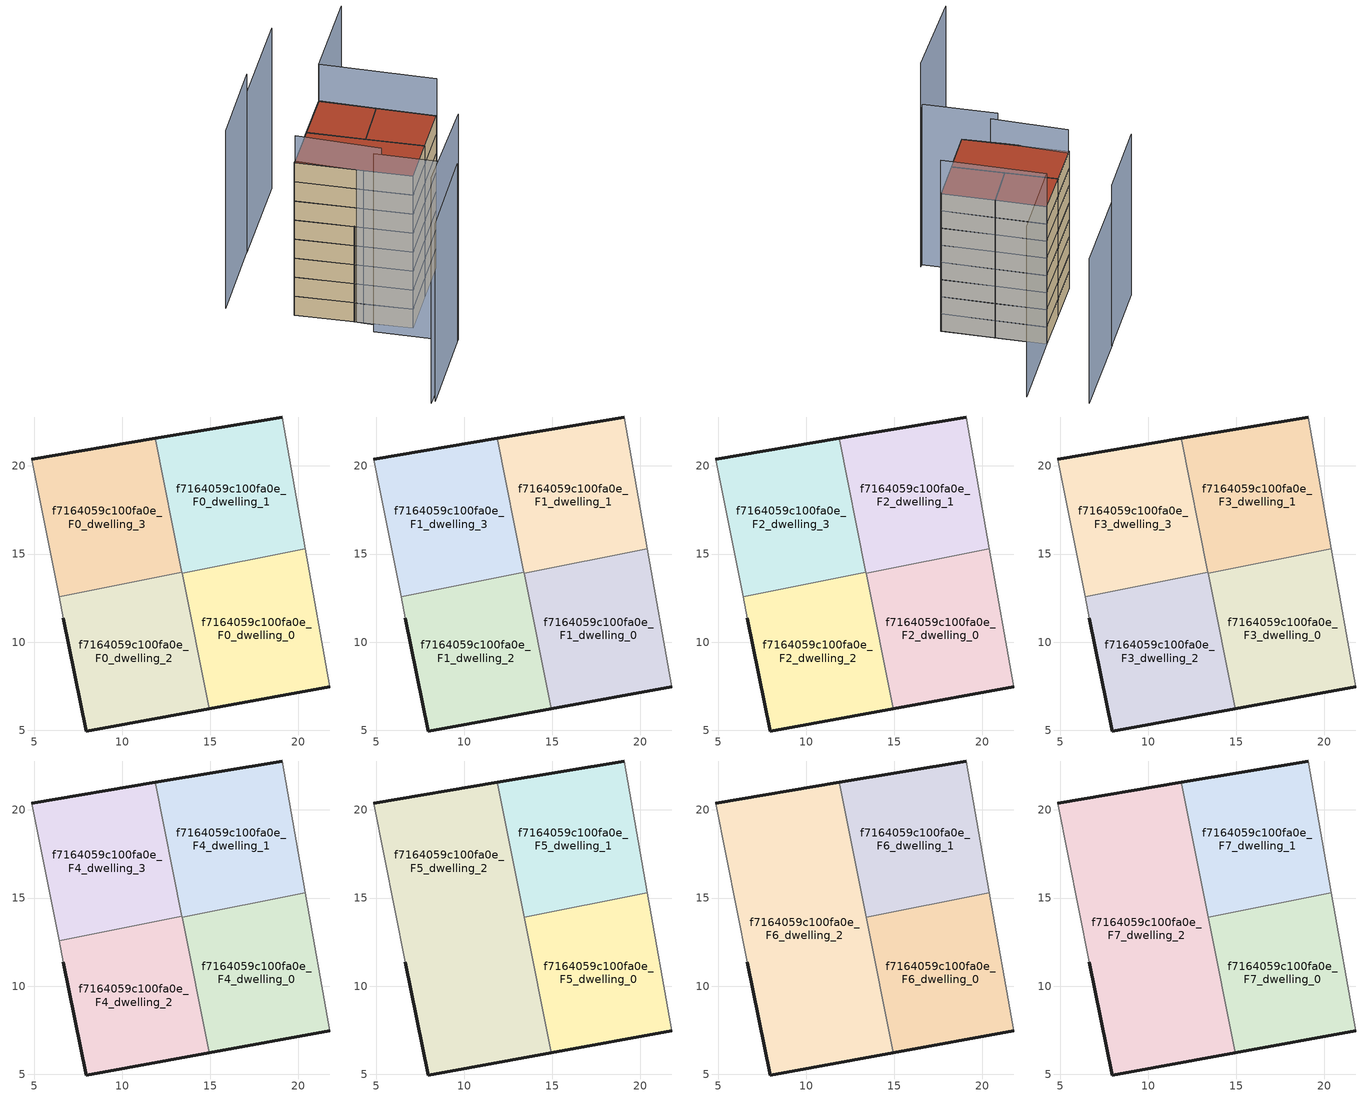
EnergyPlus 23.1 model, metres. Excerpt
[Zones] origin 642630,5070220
f7164059c100fa0e_F0_dwelling_0
 floor ground (EU_floor_Construction): 21.78,7.46 20.4,15.3 13.4,13.9 14.93,6.22 z0
 wall outside (EU_wall_Construction): 21.78,7.46 14.93,6.22 z0:3
 wall adiabatic (EU_wall_Construction): 20.4,15.3 21.78,7.46 z0:3
 wall to f7164059c100fa0e_F0_dwelling_1 (EU_wall_Construction): 13.4,13.9 20.4,15.3 z0:3
 wall to f7164059c100fa0e_F0_dwelling_2 (EU_wall_Construction): 14.93,6.22 13.4,13.9 z0:3
f7164059c100fa0e_F0_dwelling_1
 floor ground (EU_floor_Construction): 20.4,15.3 19.08,22.77 11.87,21.56 13.4,13.9 z0
 wall outside (EU_wall_Construction): 11.87,21.56 19.08,22.77 z0:3
 wall adiabatic (EU_wall_Construction): 19.08,22.77 20.4,15.3 z0:3
 wall to f7164059c100fa0e_F0_dwelling_3 (EU_wall_Construction): 13.38,13.98 11.87,21.56 z0:3
 wall to f7164059c100fa0e_F0_dwelling_2 (EU_wall_Construction): 13.4,13.9 13.38,13.98 z0:3
f7164059c100fa0e_F0_dwelling_2
 floor ground (EU_floor_Construction): 14.93,6.22 13.38,13.98 6.42,12.59 6.67,11.37 7.97,4.96 z0
 wall outside (EU_wall_Construction): 14.93,6.22 7.97,4.96 6.67,11.37 z0:3
 wall adiabatic (EU_wall_Construction): 6.67,11.37 6.42,12.59 z0:3
 wall to f7164059c100fa0e_F0_dwelling_3 (EU_wall_Construction): 6.42,12.59 13.38,13.98 z0:3
f7164059c100fa0e_F0_dwelling_3
 floor ground (EU_floor_Construction): 13.38,13.98 11.87,21.56 4.87,20.37 6.42,12.59 z0
 wall outside (EU_wall_Construction): 4.87,20.37 11.87,21.56 z0:3
 wall adiabatic (EU_wall_Construction): 6.42,12.59 4.87,20.37 z0:3
f7164059c100fa0e_F1_dwelling_0
 floor to f7164059c100fa0e_F0_dwelling_0 (EU_floor_Construction): 21.78,7.46 20.4,15.3 13.4,13.9 14.93,6.22 z3
 wall outside (EU_wall_Construction): 21.78,7.46 14.93,6.22 z3:6
 wall adiabatic (EU_wall_Construction): 20.4,15.3 21.78,7.46 z3:6
 wall to f7164059c100fa0e_F1_dwelling_1 (EU_wall_Construction): 13.4,13.9 20.4,15.3 z3:6
 wall to f7164059c100fa0e_F1_dwelling_2 (EU_wall_Construction): 14.93,6.22 13.4,13.9 z3:6
f7164059c100fa0e_F1_dwelling_1
 floor to f7164059c100fa0e_F0_dwelling_1 (EU_floor_Construction): 20.4,15.3 19.08,22.77 11.87,21.56 13.4,13.9 z3
 wall outside (EU_wall_Construction): 11.87,21.56 19.08,22.77 z3:6
 wall adiabatic (EU_wall_Construction): 19.08,22.77 20.4,15.3 z3:6
 wall to f7164059c100fa0e_F1_dwelling_3 (EU_wall_Construction): 13.38,13.98 11.87,21.56 z3:6
 wall to f7164059c100fa0e_F1_dwelling_2 (EU_wall_Construction): 13.4,13.9 13.38,13.98 z3:6
f7164059c100fa0e_F1_dwelling_2
 floor to f7164059c100fa0e_F0_dwelling_2 (EU_floor_Construction): 14.93,6.22 13.38,13.98 6.42,12.59 6.67,11.37 7.97,4.96 z3
 wall outside (EU_wall_Construction): 14.93,6.22 7.97,4.96 6.67,11.37 z3:6
 wall adiabatic (EU_wall_Construction): 6.67,11.37 6.42,12.59 z3:6
 wall to f7164059c100fa0e_F1_dwelling_3 (EU_wall_Construction): 6.42,12.59 13.38,13.98 z3:6
f7164059c100fa0e_F1_dwelling_3
 floor to f7164059c100fa0e_F0_dwelling_3 (EU_floor_Construction): 13.38,13.98 11.87,21.56 4.87,20.37 6.42,12.59 z3
 wall outside (EU_wall_Construction): 4.87,20.37 11.87,21.56 z3:6
 wall adiabatic (EU_wall_Construction): 6.42,12.59 4.87,20.37 z3:6
f7164059c100fa0e_F2_dwelling_0
 floor to f7164059c100fa0e_F1_dwelling_0 (EU_floor_Construction): 21.78,7.46 20.4,15.3 13.4,13.9 14.93,6.22 z6
 wall outside (EU_wall_Construction): 21.78,7.46 14.93,6.22 z6:9
 wall adiabatic (EU_wall_Construction): 20.4,15.3 21.78,7.46 z6:9
 wall to f7164059c100fa0e_F2_dwelling_1 (EU_wall_Construction): 13.4,13.9 20.4,15.3 z6:9
 wall to f7164059c100fa0e_F2_dwelling_2 (EU_wall_Construction): 14.93,6.22 13.4,13.9 z6:9
f7164059c100fa0e_F2_dwelling_1
 floor to f7164059c100fa0e_F1_dwelling_1 (EU_floor_Construction): 20.4,15.3 19.08,22.77 11.87,21.56 13.4,13.9 z6
 wall outside (EU_wall_Construction): 11.87,21.56 19.08,22.77 z6:9
 wall adiabatic (EU_wall_Construction): 19.08,22.77 20.4,15.3 z6:9
 wall to f7164059c100fa0e_F2_dwelling_3 (EU_wall_Construction): 13.38,13.98 11.87,21.56 z6:9
 wall to f7164059c100fa0e_F2_dwelling_2 (EU_wall_Construction): 13.4,13.9 13.38,13.98 z6:9
f7164059c100fa0e_F2_dwelling_2
 floor to f7164059c100fa0e_F1_dwelling_2 (EU_floor_Construction): 14.93,6.22 13.38,13.98 6.42,12.59 6.67,11.37 7.97,4.96 z6
 wall outside (EU_wall_Construction): 14.93,6.22 7.97,4.96 6.67,11.37 z6:9
 wall adiabatic (EU_wall_Construction): 6.67,11.37 6.42,12.59 z6:9
 wall to f7164059c100fa0e_F2_dwelling_3 (EU_wall_Construction): 6.42,12.59 13.38,13.98 z6:9
f7164059c100fa0e_F2_dwelling_3
 floor to f7164059c100fa0e_F1_dwelling_3 (EU_floor_Construction): 13.38,13.98 11.87,21.56 4.87,20.37 6.42,12.59 z6
 wall outside (EU_wall_Construction): 4.87,20.37 11.87,21.56 z6:9
 wall adiabatic (EU_wall_Construction): 6.42,12.59 4.87,20.37 z6:9
f7164059c100fa0e_F3_dwelling_0
 floor to f7164059c100fa0e_F2_dwelling_0 (EU_floor_Construction): 21.78,7.46 20.4,15.3 13.4,13.9 14.93,6.22 z9
 wall outside (EU_wall_Construction): 21.78,7.46 14.93,6.22 z9:12
 wall adiabatic (EU_wall_Construction): 20.4,15.3 21.78,7.46 z9:12
 wall to f7164059c100fa0e_F3_dwelling_1 (EU_wall_Construction): 13.4,13.9 20.4,15.3 z9:12
 wall to f7164059c100fa0e_F3_dwelling_2 (EU_wall_Construction): 14.93,6.22 13.4,13.9 z9:12
f7164059c100fa0e_F3_dwelling_1
 floor to f7164059c100fa0e_F2_dwelling_1 (EU_floor_Construction): 20.4,15.3 19.08,22.77 11.87,21.56 13.4,13.9 z9
 wall outside (EU_wall_Construction): 11.87,21.56 19.08,22.77 z9:12
 wall adiabatic (EU_wall_Construction): 19.08,22.77 20.4,15.3 z9:12
 wall to f7164059c100fa0e_F3_dwelling_3 (EU_wall_Construction): 13.38,13.98 11.87,21.56 z9:12
 wall to f7164059c100fa0e_F3_dwelling_2 (EU_wall_Construction): 13.4,13.9 13.38,13.98 z9:12
f7164059c100fa0e_F3_dwelling_2
 floor to f7164059c100fa0e_F2_dwelling_2 (EU_floor_Construction): 14.93,6.22 13.38,13.98 6.42,12.59 6.67,11.37 7.97,4.96 z9
 wall outside (EU_wall_Construction): 14.93,6.22 7.97,4.96 6.67,11.37 z9:12
 wall adiabatic (EU_wall_Construction): 6.67,11.37 6.42,12.59 z9:12
 wall to f7164059c100fa0e_F3_dwelling_3 (EU_wall_Construction): 6.42,12.59 13.38,13.98 z9:12
f7164059c100fa0e_F3_dwelling_3
 floor to f7164059c100fa0e_F2_dwelling_3 (EU_floor_Construction): 13.38,13.98 11.87,21.56 4.87,20.37 6.42,12.59 z9
 wall outside (EU_wall_Construction): 4.87,20.37 11.87,21.56 z9:12
 wall adiabatic (EU_wall_Construction): 6.42,12.59 4.87,20.37 z9:12
f7164059c100fa0e_F4_dwelling_0
 floor to f7164059c100fa0e_F3_dwelling_0 (EU_floor_Construction): 21.78,7.46 20.4,15.3 13.4,13.9 14.93,6.22 z12
 wall outside (EU_wall_Construction): 21.78,7.46 14.93,6.22 z12:15
 wall adiabatic (EU_wall_Construction): 20.4,15.3 21.78,7.46 z12:15
 wall to f7164059c100fa0e_F4_dwelling_1 (EU_wall_Construction): 13.4,13.9 20.4,15.3 z12:15
 wall to f7164059c100fa0e_F4_dwelling_2 (EU_wall_Construction): 14.93,6.22 13.4,13.9 z12:15
f7164059c100fa0e_F4_dwelling_1
 floor to f7164059c100fa0e_F3_dwelling_1 (EU_floor_Construction): 20.4,15.3 19.08,22.77 11.87,21.56 13.4,13.9 z12
 wall outside (EU_wall_Construction): 11.87,21.56 19.08,22.77 z12:15
 wall adiabatic (EU_wall_Construction): 19.08,22.77 20.4,15.3 z12:15
 wall to f7164059c100fa0e_F4_dwelling_3 (EU_wall_Construction): 13.38,13.98 11.87,21.56 z12:15
 wall to f7164059c100fa0e_F4_dwelling_2 (EU_wall_Construction): 13.4,13.9 13.38,13.98 z12:15
f7164059c100fa0e_F4_dwelling_2
 floor to f7164059c100fa0e_F3_dwelling_2 (EU_floor_Construction): 14.93,6.22 13.38,13.98 6.42,12.59 6.67,11.37 7.97,4.96 z12
 wall outside (EU_wall_Construction): 14.93,6.22 7.97,4.96 6.67,11.37 z12:15
 wall adiabatic (EU_wall_Construction): 6.67,11.37 6.42,12.59 z12:15
 wall to f7164059c100fa0e_F4_dwelling_3 (EU_wall_Construction): 6.42,12.59 13.38,13.98 z12:15
f7164059c100fa0e_F4_dwelling_3
 floor to f7164059c100fa0e_F3_dwelling_3 (EU_floor_Construction): 13.38,13.98 11.87,21.56 4.87,20.37 6.42,12.59 z12
 wall outside (EU_wall_Construction): 4.87,20.37 11.87,21.56 z12:15
 wall adiabatic (EU_wall_Construction): 6.42,12.59 4.87,20.37 z12:15
f7164059c100fa0e_F5_dwelling_0
 floor to f7164059c100fa0e_F4_dwelling_0 (EU_floor_Construction): 21.78,7.46 20.4,15.3 13.4,13.9 14.93,6.22 z15
 wall outside (EU_wall_Construction): 21.78,7.46 14.93,6.22 z15:18
 wall adiabatic (EU_wall_Construction): 20.4,15.3 21.78,7.46 z15:18
 wall to f7164059c100fa0e_F5_dwelling_1 (EU_wall_Construction): 13.4,13.9 20.4,15.3 z15:18
 wall to f7164059c100fa0e_F5_dwelling_2 (EU_wall_Construction): 14.93,6.22 13.4,13.9 z15:18
f7164059c100fa0e_F5_dwelling_1
 floor to f7164059c100fa0e_F4_dwelling_1 (EU_floor_Construction): 20.4,15.3 19.08,22.77 11.87,21.56 13.4,13.9 z15
 wall outside (EU_wall_Construction): 11.87,21.56 19.08,22.77 z15:18
 wall adiabatic (EU_wall_Construction): 19.08,22.77 20.4,15.3 z15:18
 wall to f7164059c100fa0e_F5_dwelling_2 (EU_wall_Construction): 13.4,13.9 11.87,21.56 z15:18
f7164059c100fa0e_F5_dwelling_2
 floor to f7164059c100fa0e_F4_dwelling_3 (EU_floor_Construction): 13.38,13.98 11.87,21.56 4.87,20.37 6.42,12.59 z15
 floor to f7164059c100fa0e_F4_dwelling_2 (EU_floor_Construction): 14.93,6.22 13.38,13.98 6.42,12.59 6.67,11.37 7.97,4.96 z15
 wall outside (EU_wall_Construction): 14.93,6.22 7.97,4.96 6.67,11.37 / 4.87,20.37 11.87,21.56 z15:18
 wall adiabatic (EU_wall_Construction): 6.67,11.37 4.87,20.37 z15:18
f7164059c100fa0e_F6_dwelling_0
 floor to f7164059c100fa0e_F5_dwelling_0 (EU_floor_Construction): 21.78,7.46 20.4,15.3 13.4,13.9 14.93,6.22 z18
 wall outside (EU_wall_Construction): 21.78,7.46 14.93,6.22 z18:21
 wall adiabatic (EU_wall_Construction): 20.4,15.3 21.78,7.46 z18:21
 wall to f7164059c100fa0e_F6_dwelling_1 (EU_wall_Construction): 13.4,13.9 20.4,15.3 z18:21
 wall to f7164059c100fa0e_F6_dwelling_2 (EU_wall_Construction): 14.93,6.22 13.4,13.9 z18:21
f7164059c100fa0e_F6_dwelling_1
 floor to f7164059c100fa0e_F5_dwelling_1 (EU_floor_Construction): 20.4,15.3 19.08,22.77 11.87,21.56 13.4,13.9 z18
 wall outside (EU_wall_Construction): 11.87,21.56 19.08,22.77 z18:21
 wall adiabatic (EU_wall_Construction): 19.08,22.77 20.4,15.3 z18:21
 wall to f7164059c100fa0e_F6_dwelling_2 (EU_wall_Construction): 13.4,13.9 11.87,21.56 z18:21
f7164059c100fa0e_F6_dwelling_2
 floor to f7164059c100fa0e_F5_dwelling_2 (EU_floor_Construction): 14.93,6.22 11.87,21.56 4.87,20.37 6.67,11.37 7.97,4.96 z18
 wall outside (EU_wall_Construction): 14.93,6.22 7.97,4.96 6.67,11.37 / 4.87,20.37 11.87,21.56 z18:21
 wall adiabatic (EU_wall_Construction): 6.67,11.37 4.87,20.37 z18:21
f7164059c100fa0e_F7_dwelling_0
 floor to f7164059c100fa0e_F6_dwelling_0 (EU_floor_Construction): 21.78,7.46 20.4,15.3 13.4,13.9 14.93,6.22 z21
 wall outside (EU_wall_Construction): 21.78,7.46 14.93,6.22 z21:24
 wall adiabatic (EU_wall_Construction): 20.4,15.3 21.78,7.46 z21:24
 wall to f7164059c100fa0e_F7_dwelling_1 (EU_wall_Construction): 13.4,13.9 20.4,15.3 z21:24
 wall to f7164059c100fa0e_F7_dwelling_2 (EU_wall_Construction): 14.93,6.22 13.4,13.9 z21:24
 roof outside (EU_roof_Construction): 20.4,15.3 21.78,7.46 14.93,6.22 13.4,13.9 z24
f7164059c100fa0e_F7_dwelling_1
 floor to f7164059c100fa0e_F6_dwelling_1 (EU_floor_Construction): 20.4,15.3 19.08,22.77 11.87,21.56 13.4,13.9 z21
 wall outside (EU_wall_Construction): 11.87,21.56 19.08,22.77 z21:24
 wall adiabatic (EU_wall_Construction): 19.08,22.77 20.4,15.3 z21:24
 wall to f7164059c100fa0e_F7_dwelling_2 (EU_wall_Construction): 13.4,13.9 11.87,21.56 z21:24
 roof outside (EU_roof_Construction): 19.08,22.77 20.4,15.3 13.4,13.9 11.87,21.56 z24
f7164059c100fa0e_F7_dwelling_2
 floor to f7164059c100fa0e_F6_dwelling_2 (EU_floor_Construction): 14.93,6.22 11.87,21.56 4.87,20.37 6.67,11.37 7.97,4.96 z21
 wall outside (EU_wall_Construction): 14.93,6.22 7.97,4.96 6.67,11.37 / 4.87,20.37 11.87,21.56 z21:24
 wall adiabatic (EU_wall_Construction): 6.67,11.37 4.87,20.37 z21:24
 roof outside (EU_roof_Construction): 11.87,21.56 14.93,6.22 7.97,4.96 6.67,11.37 4.87,20.37 z24
shading: -6.79,-3.58 7.87,-1.37 z0:35.5; 5.36,9.47 7.37,-1.44 / 7.37,-1.44 -6.25,-3.94 / 5.33,20.44 6.94,9.06 / 15.86,31.51 2.97,29.19 z0:28; 21.79,7.41 19.08,22.77 / 19.08,22.77 32.38,25.12 z0:29.8; 30.4,34 15.68,31.48 z0:25.2
[Building]
EU S2 Campaign: North Axis=0; Terrain=City; Solar Distribution=FullExterior
[Site:Location]
Lyon-Bron: Latitude=45.75; Longitude=5; Time Zone=1; Elevation=198
[SizingPeriod:WeatherFileDays]
AnnualSizingPeriod: Begin Month=1; Begin Day of Month=1; End Month=12; End Day of Month=31; Day of Week for Start Day=Monday; Use Weather File Daylight Saving Period=No; Use Weather File Rain and Snow Indicators=No
[MATERIAL]
EU_InternalMass_Material: Roughness=MediumRough; Thickness=0.1; Conductivity=1; Density=1800; Specific Heat=900; Thermal Absorptance=0.9; Solar Absorptance=0.7; Visible Absorptance=0.7
[MATERIAL:NOMASS] Roughness=MediumRough; Thermal Absorptance=0.9; Solar Absorptance=0.7; Visible Absorptance=0.7
Name | Thermal Resistance
EU_wall_NoMass | 0.776494
EU_roof_NoMass | 0.486893
EU_floor_NoMass | 0.421597
[CONSTRUCTION]
EU_wall_Construction: EU_wall_NoMass
EU_roof_Construction: EU_roof_NoMass
EU_floor_Construction: EU_floor_NoMass
EU_InternalMass_Construction: EU_InternalMass_Material
[ZONE] Type=1; Multiplier=1; Ceiling Height=autocalculate; Floor Area=autocalculate; Part of Total Floor Area=Yes
Name | Volume
f7164059c100fa0e_F0_dwelling_0 | 166.807
f7164059c100fa0e_F1_dwelling_0; f7164059c100fa0e_F2_dwelling_0; f7164059c100fa0e_F3_dwelling_0; f7164059c100fa0e_F4_dwelling_0; f7164059c100fa0e_F5_dwelling_0; f7164059c100fa0e_F6_dwelling_0; f7164059c100fa0e_F7_dwelling_0 | 166.808
f7164059c100fa0e_F0_dwelling_1 | 166.811
f7164059c100fa0e_F1_dwelling_1; f7164059c100fa0e_F2_dwelling_1; f7164059c100fa0e_F3_dwelling_1; f7164059c100fa0e_F4_dwelling_1; f7164059c100fa0e_F5_dwelling_1; f7164059c100fa0e_F6_dwelling_1; f7164059c100fa0e_F7_dwelling_1; f7164059c100fa0e_F0_dwelling_2; f7164059c100fa0e_F1_dwelling_2; f7164059c100fa0e_F2_dwelling_2; f7164059c100fa0e_F3_dwelling_2; f7164059c100fa0e_F4_dwelling_2 | 166.812
f7164059c100fa0e_F5_dwelling_2 | 333.63
f7164059c100fa0e_F6_dwelling_2; f7164059c100fa0e_F7_dwelling_2 | 333.639
f7164059c100fa0e_F0_dwelling_3 | 166.823
f7164059c100fa0e_F1_dwelling_3; f7164059c100fa0e_F2_dwelling_3; f7164059c100fa0e_F3_dwelling_3; f7164059c100fa0e_F4_dwelling_3 | 166.824
[INTERNALMASS] Construction=EU_InternalMass_Construction
Name | Zone or ZoneList | Surface Area
f7164059c100fa0e_F0_dwelling_0_EU_InternalMass | f7164059c100fa0e_F0_dwelling_0 | 55.6023
f7164059c100fa0e_F0_dwelling_1_EU_InternalMass | f7164059c100fa0e_F0_dwelling_1 | 55.604
f7164059c100fa0e_F0_dwelling_2_EU_InternalMass | f7164059c100fa0e_F0_dwelling_2 | 55.6041
f7164059c100fa0e_F0_dwelling_3_EU_InternalMass | f7164059c100fa0e_F0_dwelling_3 | 55.6077
f7164059c100fa0e_F1_dwelling_0_EU_InternalMass | f7164059c100fa0e_F1_dwelling_0 | 55.6023
f7164059c100fa0e_F1_dwelling_1_EU_InternalMass | f7164059c100fa0e_F1_dwelling_1 | 55.604
f7164059c100fa0e_F1_dwelling_2_EU_InternalMass | f7164059c100fa0e_F1_dwelling_2 | 55.6041
f7164059c100fa0e_F1_dwelling_3_EU_InternalMass | f7164059c100fa0e_F1_dwelling_3 | 55.6077
f7164059c100fa0e_F2_dwelling_0_EU_InternalMass | f7164059c100fa0e_F2_dwelling_0 | 55.6023
f7164059c100fa0e_F2_dwelling_1_EU_InternalMass | f7164059c100fa0e_F2_dwelling_1 | 55.604
f7164059c100fa0e_F2_dwelling_2_EU_InternalMass | f7164059c100fa0e_F2_dwelling_2 | 55.6041
f7164059c100fa0e_F2_dwelling_3_EU_InternalMass | f7164059c100fa0e_F2_dwelling_3 | 55.6077
f7164059c100fa0e_F3_dwelling_0_EU_InternalMass | f7164059c100fa0e_F3_dwelling_0 | 55.6023
f7164059c100fa0e_F3_dwelling_1_EU_InternalMass | f7164059c100fa0e_F3_dwelling_1 | 55.604
f7164059c100fa0e_F3_dwelling_2_EU_InternalMass | f7164059c100fa0e_F3_dwelling_2 | 55.6041
f7164059c100fa0e_F3_dwelling_3_EU_InternalMass | f7164059c100fa0e_F3_dwelling_3 | 55.6077
f7164059c100fa0e_F4_dwelling_0_EU_InternalMass | f7164059c100fa0e_F4_dwelling_0 | 55.6023
f7164059c100fa0e_F4_dwelling_1_EU_InternalMass | f7164059c100fa0e_F4_dwelling_1 | 55.604
f7164059c100fa0e_F4_dwelling_2_EU_InternalMass | f7164059c100fa0e_F4_dwelling_2 | 55.6041
f7164059c100fa0e_F4_dwelling_3_EU_InternalMass | f7164059c100fa0e_F4_dwelling_3 | 55.6077
f7164059c100fa0e_F5_dwelling_0_EU_InternalMass | f7164059c100fa0e_F5_dwelling_0 | 55.6023
f7164059c100fa0e_F5_dwelling_1_EU_InternalMass | f7164059c100fa0e_F5_dwelling_1 | 55.604
f7164059c100fa0e_F5_dwelling_2_EU_InternalMass | f7164059c100fa0e_F5_dwelling_2 | 111.213
f7164059c100fa0e_F6_dwelling_0_EU_InternalMass | f7164059c100fa0e_F6_dwelling_0 | 55.6023
f7164059c100fa0e_F6_dwelling_1_EU_InternalMass | f7164059c100fa0e_F6_dwelling_1 | 55.604
f7164059c100fa0e_F6_dwelling_2_EU_InternalMass | f7164059c100fa0e_F6_dwelling_2 | 111.213
f7164059c100fa0e_F7_dwelling_0_EU_InternalMass | f7164059c100fa0e_F7_dwelling_0 | 55.6023
f7164059c100fa0e_F7_dwelling_1_EU_InternalMass | f7164059c100fa0e_F7_dwelling_1 | 55.604
f7164059c100fa0e_F7_dwelling_2_EU_InternalMass | f7164059c100fa0e_F7_dwelling_2 | 111.213
[OTHEREQUIPMENT] Fuel Type=Electricity; Design Level Calculation Method=Watts/Area; Power per Zone Floor Area=1; Fraction Latent=0; Fraction Radiant=0; Fraction Lost=0; Carbon Dioxide Generation Rate=0; EndUse Subcategory=EU_Step8_InternalGains
Name | Zone or ZoneList or Space or SpaceList | Schedule
EU_Step8_InternalGain_f7164059c100fa0e_F0_dwelling_0_f000 | f7164059c100fa0e_F0_dwelling_0 | EU_Step8_GainSchedule_f7164059c100fa0e_F0_dwelling_0_f000
EU_Step8_InternalGain_f7164059c100fa0e_F0_dwelling_1_f000 | f7164059c100fa0e_F0_dwelling_1 | EU_Step8_GainSchedule_f7164059c100fa0e_F0_dwelling_1_f000
EU_Step8_InternalGain_f7164059c100fa0e_F0_dwelling_2_f000 | f7164059c100fa0e_F0_dwelling_2 | EU_Step8_GainSchedule_f7164059c100fa0e_F0_dwelling_2_f000
EU_Step8_InternalGain_f7164059c100fa0e_F0_dwelling_3_f000 | f7164059c100fa0e_F0_dwelling_3 | EU_Step8_GainSchedule_f7164059c100fa0e_F0_dwelling_3_f000
EU_Step8_InternalGain_f7164059c100fa0e_F1_dwelling_0_f000 | f7164059c100fa0e_F1_dwelling_0 | EU_Step8_GainSchedule_f7164059c100fa0e_F1_dwelling_0_f000
EU_Step8_InternalGain_f7164059c100fa0e_F1_dwelling_1_f000 | f7164059c100fa0e_F1_dwelling_1 | EU_Step8_GainSchedule_f7164059c100fa0e_F1_dwelling_1_f000
EU_Step8_InternalGain_f7164059c100fa0e_F1_dwelling_2_f000 | f7164059c100fa0e_F1_dwelling_2 | EU_Step8_GainSchedule_f7164059c100fa0e_F1_dwelling_2_f000
EU_Step8_InternalGain_f7164059c100fa0e_F1_dwelling_3_f000 | f7164059c100fa0e_F1_dwelling_3 | EU_Step8_GainSchedule_f7164059c100fa0e_F1_dwelling_3_f000
EU_Step8_InternalGain_f7164059c100fa0e_F2_dwelling_0_f000 | f7164059c100fa0e_F2_dwelling_0 | EU_Step8_GainSchedule_f7164059c100fa0e_F2_dwelling_0_f000
EU_Step8_InternalGain_f7164059c100fa0e_F2_dwelling_1_f000 | f7164059c100fa0e_F2_dwelling_1 | EU_Step8_GainSchedule_f7164059c100fa0e_F2_dwelling_1_f000
EU_Step8_InternalGain_f7164059c100fa0e_F2_dwelling_2_f000 | f7164059c100fa0e_F2_dwelling_2 | EU_Step8_GainSchedule_f7164059c100fa0e_F2_dwelling_2_f000
EU_Step8_InternalGain_f7164059c100fa0e_F2_dwelling_3_f000 | f7164059c100fa0e_F2_dwelling_3 | EU_Step8_GainSchedule_f7164059c100fa0e_F2_dwelling_3_f000
EU_Step8_InternalGain_f7164059c100fa0e_F3_dwelling_0_f000 | f7164059c100fa0e_F3_dwelling_0 | EU_Step8_GainSchedule_f7164059c100fa0e_F3_dwelling_0_f000
EU_Step8_InternalGain_f7164059c100fa0e_F3_dwelling_1_f000 | f7164059c100fa0e_F3_dwelling_1 | EU_Step8_GainSchedule_f7164059c100fa0e_F3_dwelling_1_f000
EU_Step8_InternalGain_f7164059c100fa0e_F3_dwelling_2_f000 | f7164059c100fa0e_F3_dwelling_2 | EU_Step8_GainSchedule_f7164059c100fa0e_F3_dwelling_2_f000
EU_Step8_InternalGain_f7164059c100fa0e_F3_dwelling_3_f000 | f7164059c100fa0e_F3_dwelling_3 | EU_Step8_GainSchedule_f7164059c100fa0e_F3_dwelling_3_f000
EU_Step8_InternalGain_f7164059c100fa0e_F4_dwelling_0_f000 | f7164059c100fa0e_F4_dwelling_0 | EU_Step8_GainSchedule_f7164059c100fa0e_F4_dwelling_0_f000
EU_Step8_InternalGain_f7164059c100fa0e_F4_dwelling_1_f000 | f7164059c100fa0e_F4_dwelling_1 | EU_Step8_GainSchedule_f7164059c100fa0e_F4_dwelling_1_f000
EU_Step8_InternalGain_f7164059c100fa0e_F4_dwelling_2_f000 | f7164059c100fa0e_F4_dwelling_2 | EU_Step8_GainSchedule_f7164059c100fa0e_F4_dwelling_2_f000
EU_Step8_InternalGain_f7164059c100fa0e_F4_dwelling_3_f000 | f7164059c100fa0e_F4_dwelling_3 | EU_Step8_GainSchedule_f7164059c100fa0e_F4_dwelling_3_f000
EU_Step8_InternalGain_f7164059c100fa0e_F5_dwelling_0_f000 | f7164059c100fa0e_F5_dwelling_0 | EU_Step8_GainSchedule_f7164059c100fa0e_F5_dwelling_0_f000
EU_Step8_InternalGain_f7164059c100fa0e_F5_dwelling_1_f000 | f7164059c100fa0e_F5_dwelling_1 | EU_Step8_GainSchedule_f7164059c100fa0e_F5_dwelling_1_f000
EU_Step8_InternalGain_f7164059c100fa0e_F5_dwelling_2_f000 | f7164059c100fa0e_F5_dwelling_2 | EU_Step8_GainSchedule_f7164059c100fa0e_F5_dwelling_2_f000
EU_Step8_InternalGain_f7164059c100fa0e_F6_dwelling_0_f000 | f7164059c100fa0e_F6_dwelling_0 | EU_Step8_GainSchedule_f7164059c100fa0e_F6_dwelling_0_f000
EU_Step8_InternalGain_f7164059c100fa0e_F6_dwelling_1_f000 | f7164059c100fa0e_F6_dwelling_1 | EU_Step8_GainSchedule_f7164059c100fa0e_F6_dwelling_1_f000
EU_Step8_InternalGain_f7164059c100fa0e_F6_dwelling_2_f000 | f7164059c100fa0e_F6_dwelling_2 | EU_Step8_GainSchedule_f7164059c100fa0e_F6_dwelling_2_f000
EU_Step8_InternalGain_f7164059c100fa0e_F7_dwelling_0_f000 | f7164059c100fa0e_F7_dwelling_0 | EU_Step8_GainSchedule_f7164059c100fa0e_F7_dwelling_0_f000
EU_Step8_InternalGain_f7164059c100fa0e_F7_dwelling_1_f000 | f7164059c100fa0e_F7_dwelling_1 | EU_Step8_GainSchedule_f7164059c100fa0e_F7_dwelling_1_f000
EU_Step8_InternalGain_f7164059c100fa0e_F7_dwelling_2_f000 | f7164059c100fa0e_F7_dwelling_2 | EU_Step8_GainSchedule_f7164059c100fa0e_F7_dwelling_2_f000
[ZONEVENTILATION:DESIGNFLOWRATE] Schedule=EU_AlwaysOn; Design Flow Rate Calculation Method=AirChanges/Hour; Air Changes per Hour=0.693814; Ventilation Type=Natural; Fan Pressure Rise=0; Fan Total Efficiency=1; Constant Term Coefficient=1; Temperature Term Coefficient=0; Velocity Term Coefficient=0; Velocity Squared Term Coefficient=0; Minimum Indoor Temperature=-100; Maximum Indoor Temperature=100; Delta Temperature=-100; Minimum Outdoor Temperature=-100; Maximum Outdoor Temperature=100; Maximum Wind Speed=40
Name | Zone or ZoneList or Space or SpaceList
EU_ConstantAir_f7164059c100fa0e_F0_dwelling_0 | f7164059c100fa0e_F0_dwelling_0
EU_ConstantAir_f7164059c100fa0e_F0_dwelling_1 | f7164059c100fa0e_F0_dwelling_1
EU_ConstantAir_f7164059c100fa0e_F0_dwelling_2 | f7164059c100fa0e_F0_dwelling_2
EU_ConstantAir_f7164059c100fa0e_F0_dwelling_3 | f7164059c100fa0e_F0_dwelling_3
EU_ConstantAir_f7164059c100fa0e_F1_dwelling_0 | f7164059c100fa0e_F1_dwelling_0
EU_ConstantAir_f7164059c100fa0e_F1_dwelling_1 | f7164059c100fa0e_F1_dwelling_1
EU_ConstantAir_f7164059c100fa0e_F1_dwelling_2 | f7164059c100fa0e_F1_dwelling_2
EU_ConstantAir_f7164059c100fa0e_F1_dwelling_3 | f7164059c100fa0e_F1_dwelling_3
EU_ConstantAir_f7164059c100fa0e_F2_dwelling_0 | f7164059c100fa0e_F2_dwelling_0
EU_ConstantAir_f7164059c100fa0e_F2_dwelling_1 | f7164059c100fa0e_F2_dwelling_1
EU_ConstantAir_f7164059c100fa0e_F2_dwelling_2 | f7164059c100fa0e_F2_dwelling_2
EU_ConstantAir_f7164059c100fa0e_F2_dwelling_3 | f7164059c100fa0e_F2_dwelling_3
EU_ConstantAir_f7164059c100fa0e_F3_dwelling_0 | f7164059c100fa0e_F3_dwelling_0
EU_ConstantAir_f7164059c100fa0e_F3_dwelling_1 | f7164059c100fa0e_F3_dwelling_1
EU_ConstantAir_f7164059c100fa0e_F3_dwelling_2 | f7164059c100fa0e_F3_dwelling_2
EU_ConstantAir_f7164059c100fa0e_F3_dwelling_3 | f7164059c100fa0e_F3_dwelling_3
EU_ConstantAir_f7164059c100fa0e_F4_dwelling_0 | f7164059c100fa0e_F4_dwelling_0
EU_ConstantAir_f7164059c100fa0e_F4_dwelling_1 | f7164059c100fa0e_F4_dwelling_1
EU_ConstantAir_f7164059c100fa0e_F4_dwelling_2 | f7164059c100fa0e_F4_dwelling_2
EU_ConstantAir_f7164059c100fa0e_F4_dwelling_3 | f7164059c100fa0e_F4_dwelling_3
EU_ConstantAir_f7164059c100fa0e_F5_dwelling_0 | f7164059c100fa0e_F5_dwelling_0
EU_ConstantAir_f7164059c100fa0e_F5_dwelling_1 | f7164059c100fa0e_F5_dwelling_1
EU_ConstantAir_f7164059c100fa0e_F5_dwelling_2 | f7164059c100fa0e_F5_dwelling_2
EU_ConstantAir_f7164059c100fa0e_F6_dwelling_0 | f7164059c100fa0e_F6_dwelling_0
EU_ConstantAir_f7164059c100fa0e_F6_dwelling_1 | f7164059c100fa0e_F6_dwelling_1
EU_ConstantAir_f7164059c100fa0e_F6_dwelling_2 | f7164059c100fa0e_F6_dwelling_2
EU_ConstantAir_f7164059c100fa0e_F7_dwelling_0 | f7164059c100fa0e_F7_dwelling_0
EU_ConstantAir_f7164059c100fa0e_F7_dwelling_1 | f7164059c100fa0e_F7_dwelling_1
EU_ConstantAir_f7164059c100fa0e_F7_dwelling_2 | f7164059c100fa0e_F7_dwelling_2
[HVACTEMPLATE:THERMOSTAT] Constant Heating Setpoint=20; Constant Cooling Setpoint=50
EU_HeatOnly_f7164059c100fa0e_F0_dwelling_0; EU_HeatOnly_f7164059c100fa0e_F0_dwelling_1; EU_HeatOnly_f7164059c100fa0e_F0_dwelling_2; EU_HeatOnly_f7164059c100fa0e_F0_dwelling_3; EU_HeatOnly_f7164059c100fa0e_F1_dwelling_0; EU_HeatOnly_f7164059c100fa0e_F1_dwelling_1; EU_HeatOnly_f7164059c100fa0e_F1_dwelling_2; EU_HeatOnly_f7164059c100fa0e_F1_dwelling_3; EU_HeatOnly_f7164059c100fa0e_F2_dwelling_0; EU_HeatOnly_f7164059c100fa0e_F2_dwelling_1; EU_HeatOnly_f7164059c100fa0e_F2_dwelling_2; EU_HeatOnly_f7164059c100fa0e_F2_dwelling_3; EU_HeatOnly_f7164059c100fa0e_F3_dwelling_0; EU_HeatOnly_f7164059c100fa0e_F3_dwelling_1; EU_HeatOnly_f7164059c100fa0e_F3_dwelling_2; EU_HeatOnly_f7164059c100fa0e_F3_dwelling_3; EU_HeatOnly_f7164059c100fa0e_F4_dwelling_0; EU_HeatOnly_f7164059c100fa0e_F4_dwelling_1; EU_HeatOnly_f7164059c100fa0e_F4_dwelling_2; EU_HeatOnly_f7164059c100fa0e_F4_dwelling_3; EU_HeatOnly_f7164059c100fa0e_F5_dwelling_0; EU_HeatOnly_f7164059c100fa0e_F5_dwelling_1; EU_HeatOnly_f7164059c100fa0e_F5_dwelling_2; EU_HeatOnly_f7164059c100fa0e_F6_dwelling_0; EU_HeatOnly_f7164059c100fa0e_F6_dwelling_1; EU_HeatOnly_f7164059c100fa0e_F6_dwelling_2; EU_HeatOnly_f7164059c100fa0e_F7_dwelling_0; EU_HeatOnly_f7164059c100fa0e_F7_dwelling_1; EU_HeatOnly_f7164059c100fa0e_F7_dwelling_2
[HVACTEMPLATE:ZONE:IDEALLOADSAIRSYSTEM] System Availability Schedule=EU_AlwaysOn; Maximum Heating Supply Air Temperature=50; Minimum Cooling Supply Air Temperature=13; Maximum Heating Supply Air Humidity Ratio=0.0156; Minimum Cooling Supply Air Humidity Ratio=0.0077; Heating Limit=NoLimit; Cooling Limit=NoLimit; Heating Availability Schedule=EU_AlwaysOn; Cooling Availability Schedule=EU_CoolingOff; Dehumidification Control Type=ConstantSensibleHeatRatio; Cooling Sensible Heat Ratio=0.7; Dehumidification Setpoint=60; Humidification Control Type=None; Humidification Setpoint=30; Outdoor Air Method=None; Outdoor Air Flow Rate per Person=0.00944; Outdoor Air Flow Rate per Zone Floor Area=0; Outdoor Air Flow Rate per Zone=0; Demand Controlled Ventilation Type=None; Outdoor Air Economizer Type=NoEconomizer; Heat Recovery Type=None; Sensible Heat Recovery Effectiveness=0.7; Latent Heat Recovery Effectiveness=0.65
Name | Template Thermostat
f7164059c100fa0e_F0_dwelling_0 | EU_HeatOnly_f7164059c100fa0e_F0_dwelling_0
f7164059c100fa0e_F0_dwelling_1 | EU_HeatOnly_f7164059c100fa0e_F0_dwelling_1
f7164059c100fa0e_F0_dwelling_2 | EU_HeatOnly_f7164059c100fa0e_F0_dwelling_2
f7164059c100fa0e_F0_dwelling_3 | EU_HeatOnly_f7164059c100fa0e_F0_dwelling_3
f7164059c100fa0e_F1_dwelling_0 | EU_HeatOnly_f7164059c100fa0e_F1_dwelling_0
f7164059c100fa0e_F1_dwelling_1 | EU_HeatOnly_f7164059c100fa0e_F1_dwelling_1
f7164059c100fa0e_F1_dwelling_2 | EU_HeatOnly_f7164059c100fa0e_F1_dwelling_2
f7164059c100fa0e_F1_dwelling_3 | EU_HeatOnly_f7164059c100fa0e_F1_dwelling_3
f7164059c100fa0e_F2_dwelling_0 | EU_HeatOnly_f7164059c100fa0e_F2_dwelling_0
f7164059c100fa0e_F2_dwelling_1 | EU_HeatOnly_f7164059c100fa0e_F2_dwelling_1
f7164059c100fa0e_F2_dwelling_2 | EU_HeatOnly_f7164059c100fa0e_F2_dwelling_2
f7164059c100fa0e_F2_dwelling_3 | EU_HeatOnly_f7164059c100fa0e_F2_dwelling_3
f7164059c100fa0e_F3_dwelling_0 | EU_HeatOnly_f7164059c100fa0e_F3_dwelling_0
f7164059c100fa0e_F3_dwelling_1 | EU_HeatOnly_f7164059c100fa0e_F3_dwelling_1
f7164059c100fa0e_F3_dwelling_2 | EU_HeatOnly_f7164059c100fa0e_F3_dwelling_2
f7164059c100fa0e_F3_dwelling_3 | EU_HeatOnly_f7164059c100fa0e_F3_dwelling_3
f7164059c100fa0e_F4_dwelling_0 | EU_HeatOnly_f7164059c100fa0e_F4_dwelling_0
f7164059c100fa0e_F4_dwelling_1 | EU_HeatOnly_f7164059c100fa0e_F4_dwelling_1
f7164059c100fa0e_F4_dwelling_2 | EU_HeatOnly_f7164059c100fa0e_F4_dwelling_2
f7164059c100fa0e_F4_dwelling_3 | EU_HeatOnly_f7164059c100fa0e_F4_dwelling_3
f7164059c100fa0e_F5_dwelling_0 | EU_HeatOnly_f7164059c100fa0e_F5_dwelling_0
f7164059c100fa0e_F5_dwelling_1 | EU_HeatOnly_f7164059c100fa0e_F5_dwelling_1
f7164059c100fa0e_F5_dwelling_2 | EU_HeatOnly_f7164059c100fa0e_F5_dwelling_2
f7164059c100fa0e_F6_dwelling_0 | EU_HeatOnly_f7164059c100fa0e_F6_dwelling_0
f7164059c100fa0e_F6_dwelling_1 | EU_HeatOnly_f7164059c100fa0e_F6_dwelling_1
f7164059c100fa0e_F6_dwelling_2 | EU_HeatOnly_f7164059c100fa0e_F6_dwelling_2
f7164059c100fa0e_F7_dwelling_0 | EU_HeatOnly_f7164059c100fa0e_F7_dwelling_0
f7164059c100fa0e_F7_dwelling_1 | EU_HeatOnly_f7164059c100fa0e_F7_dwelling_1
f7164059c100fa0e_F7_dwelling_2 | EU_HeatOnly_f7164059c100fa0e_F7_dwelling_2
[SIZING:ZONE] Zone Cooling Design Supply Air Temperature Input Method=SupplyAirTemperature; Zone Cooling Design Supply Air Temperature=13; Zone Heating Design Supply Air Temperature Input Method=SupplyAirTemperature; Zone Heating Design Supply Air Temperature=50; Zone Cooling Design Supply Air Humidity Ratio=0.008; Zone Heating Design Supply Air Humidity Ratio=0.008; Cooling Design Air Flow Method=DesignDay; Cooling Design Air Flow Rate=0; Cooling Minimum Air Flow per Zone Floor Area=0.000762; Cooling Minimum Air Flow=0; Cooling Minimum Air Flow Fraction=0.2; Heating Design Air Flow Method=DesignDay; Heating Design Air Flow Rate=0; Heating Maximum Air Flow per Zone Floor Area=0.002032; Heating Maximum Air Flow=0.141576; Heating Maximum Air Flow Fraction=0.3; Account for Dedicated Outdoor Air System=No; Dedicated Outdoor Air System Control Strategy=NeutralSupplyAir; Dedicated Outdoor Air Low Setpoint Temperature for Design=autosize; Dedicated Outdoor Air High Setpoint Temperature for Design=autosize; Zone Load Sizing Method=Sensible Load Only No Latent Load; Zone Latent Cooling Design Supply Air Humidity Ratio Input Method=HumidityRatioDifference; Zone Cooling Design Supply Air Humidity Ratio Difference=0.005; Zone Latent Heating Design Supply Air Humidity Ratio Input Method=HumidityRatioDifference; Zone Humidification Design Supply Air Humidity Ratio Difference=0.005
f7164059c100fa0e_F0_dwelling_0; f7164059c100fa0e_F0_dwelling_1; f7164059c100fa0e_F0_dwelling_2; f7164059c100fa0e_F0_dwelling_3; f7164059c100fa0e_F1_dwelling_0; f7164059c100fa0e_F1_dwelling_1; f7164059c100fa0e_F1_dwelling_2; f7164059c100fa0e_F1_dwelling_3; f7164059c100fa0e_F2_dwelling_0; f7164059c100fa0e_F2_dwelling_1; f7164059c100fa0e_F2_dwelling_2; f7164059c100fa0e_F2_dwelling_3; f7164059c100fa0e_F3_dwelling_0; f7164059c100fa0e_F3_dwelling_1; f7164059c100fa0e_F3_dwelling_2; f7164059c100fa0e_F3_dwelling_3; f7164059c100fa0e_F4_dwelling_0; f7164059c100fa0e_F4_dwelling_1; f7164059c100fa0e_F4_dwelling_2; f7164059c100fa0e_F4_dwelling_3; f7164059c100fa0e_F5_dwelling_0; f7164059c100fa0e_F5_dwelling_1; f7164059c100fa0e_F5_dwelling_2; f7164059c100fa0e_F6_dwelling_0; f7164059c100fa0e_F6_dwelling_1; f7164059c100fa0e_F6_dwelling_2; f7164059c100fa0e_F7_dwelling_0; f7164059c100fa0e_F7_dwelling_1; f7164059c100fa0e_F7_dwelling_2
[SCHEDULE:CONSTANT]
Name | Hourly Value
EU_AlwaysOn | 1
EU_CoolingOff | 0
[SCHEDULE:FILE] Column Number=1; Rows to Skip at Top=0; Number of Hours of Data=8760; Column Separator=Comma; Interpolate to Timestep=No; Minutes per Item=60; Adjust Schedule for Daylight Savings=Yes
Name | File
EU_Step8_GainSchedule_f7164059c100fa0e_F0_dwelling_0_f000 | ../../schedules/f7164059c100fa0e/f7164059c100fa0e_F0_dwelling_0_f000_gain.csv
EU_Step8_GainSchedule_f7164059c100fa0e_F0_dwelling_1_f000 | ../../schedules/f7164059c100fa0e/f7164059c100fa0e_F0_dwelling_1_f000_gain.csv
EU_Step8_GainSchedule_f7164059c100fa0e_F0_dwelling_2_f000 | ../../schedules/f7164059c100fa0e/f7164059c100fa0e_F0_dwelling_2_f000_gain.csv
EU_Step8_GainSchedule_f7164059c100fa0e_F0_dwelling_3_f000 | ../../schedules/f7164059c100fa0e/f7164059c100fa0e_F0_dwelling_3_f000_gain.csv
EU_Step8_GainSchedule_f7164059c100fa0e_F1_dwelling_0_f000 | ../../schedules/f7164059c100fa0e/f7164059c100fa0e_F1_dwelling_0_f000_gain.csv
EU_Step8_GainSchedule_f7164059c100fa0e_F1_dwelling_1_f000 | ../../schedules/f7164059c100fa0e/f7164059c100fa0e_F1_dwelling_1_f000_gain.csv
EU_Step8_GainSchedule_f7164059c100fa0e_F1_dwelling_2_f000 | ../../schedules/f7164059c100fa0e/f7164059c100fa0e_F1_dwelling_2_f000_gain.csv
EU_Step8_GainSchedule_f7164059c100fa0e_F1_dwelling_3_f000 | ../../schedules/f7164059c100fa0e/f7164059c100fa0e_F1_dwelling_3_f000_gain.csv
EU_Step8_GainSchedule_f7164059c100fa0e_F2_dwelling_0_f000 | ../../schedules/f7164059c100fa0e/f7164059c100fa0e_F2_dwelling_0_f000_gain.csv
EU_Step8_GainSchedule_f7164059c100fa0e_F2_dwelling_1_f000 | ../../schedules/f7164059c100fa0e/f7164059c100fa0e_F2_dwelling_1_f000_gain.csv
EU_Step8_GainSchedule_f7164059c100fa0e_F2_dwelling_2_f000 | ../../schedules/f7164059c100fa0e/f7164059c100fa0e_F2_dwelling_2_f000_gain.csv
EU_Step8_GainSchedule_f7164059c100fa0e_F2_dwelling_3_f000 | ../../schedules/f7164059c100fa0e/f7164059c100fa0e_F2_dwelling_3_f000_gain.csv
EU_Step8_GainSchedule_f7164059c100fa0e_F3_dwelling_0_f000 | ../../schedules/f7164059c100fa0e/f7164059c100fa0e_F3_dwelling_0_f000_gain.csv
EU_Step8_GainSchedule_f7164059c100fa0e_F3_dwelling_1_f000 | ../../schedules/f7164059c100fa0e/f7164059c100fa0e_F3_dwelling_1_f000_gain.csv
EU_Step8_GainSchedule_f7164059c100fa0e_F3_dwelling_2_f000 | ../../schedules/f7164059c100fa0e/f7164059c100fa0e_F3_dwelling_2_f000_gain.csv
EU_Step8_GainSchedule_f7164059c100fa0e_F3_dwelling_3_f000 | ../../schedules/f7164059c100fa0e/f7164059c100fa0e_F3_dwelling_3_f000_gain.csv
EU_Step8_GainSchedule_f7164059c100fa0e_F4_dwelling_0_f000 | ../../schedules/f7164059c100fa0e/f7164059c100fa0e_F4_dwelling_0_f000_gain.csv
EU_Step8_GainSchedule_f7164059c100fa0e_F4_dwelling_1_f000 | ../../schedules/f7164059c100fa0e/f7164059c100fa0e_F4_dwelling_1_f000_gain.csv
EU_Step8_GainSchedule_f7164059c100fa0e_F4_dwelling_2_f000 | ../../schedules/f7164059c100fa0e/f7164059c100fa0e_F4_dwelling_2_f000_gain.csv
EU_Step8_GainSchedule_f7164059c100fa0e_F4_dwelling_3_f000 | ../../schedules/f7164059c100fa0e/f7164059c100fa0e_F4_dwelling_3_f000_gain.csv
EU_Step8_GainSchedule_f7164059c100fa0e_F5_dwelling_0_f000 | ../../schedules/f7164059c100fa0e/f7164059c100fa0e_F5_dwelling_0_f000_gain.csv
EU_Step8_GainSchedule_f7164059c100fa0e_F5_dwelling_1_f000 | ../../schedules/f7164059c100fa0e/f7164059c100fa0e_F5_dwelling_1_f000_gain.csv
EU_Step8_GainSchedule_f7164059c100fa0e_F5_dwelling_2_f000 | ../../schedules/f7164059c100fa0e/f7164059c100fa0e_F5_dwelling_2_f000_gain.csv
EU_Step8_GainSchedule_f7164059c100fa0e_F6_dwelling_0_f000 | ../../schedules/f7164059c100fa0e/f7164059c100fa0e_F6_dwelling_0_f000_gain.csv
EU_Step8_GainSchedule_f7164059c100fa0e_F6_dwelling_1_f000 | ../../schedules/f7164059c100fa0e/f7164059c100fa0e_F6_dwelling_1_f000_gain.csv
EU_Step8_GainSchedule_f7164059c100fa0e_F6_dwelling_2_f000 | ../../schedules/f7164059c100fa0e/f7164059c100fa0e_F6_dwelling_2_f000_gain.csv
EU_Step8_GainSchedule_f7164059c100fa0e_F7_dwelling_0_f000 | ../../schedules/f7164059c100fa0e/f7164059c100fa0e_F7_dwelling_0_f000_gain.csv
EU_Step8_GainSchedule_f7164059c100fa0e_F7_dwelling_1_f000 | ../../schedules/f7164059c100fa0e/f7164059c100fa0e_F7_dwelling_1_f000_gain.csv
EU_Step8_GainSchedule_f7164059c100fa0e_F7_dwelling_2_f000 | ../../schedules/f7164059c100fa0e/f7164059c100fa0e_F7_dwelling_2_f000_gain.csv
